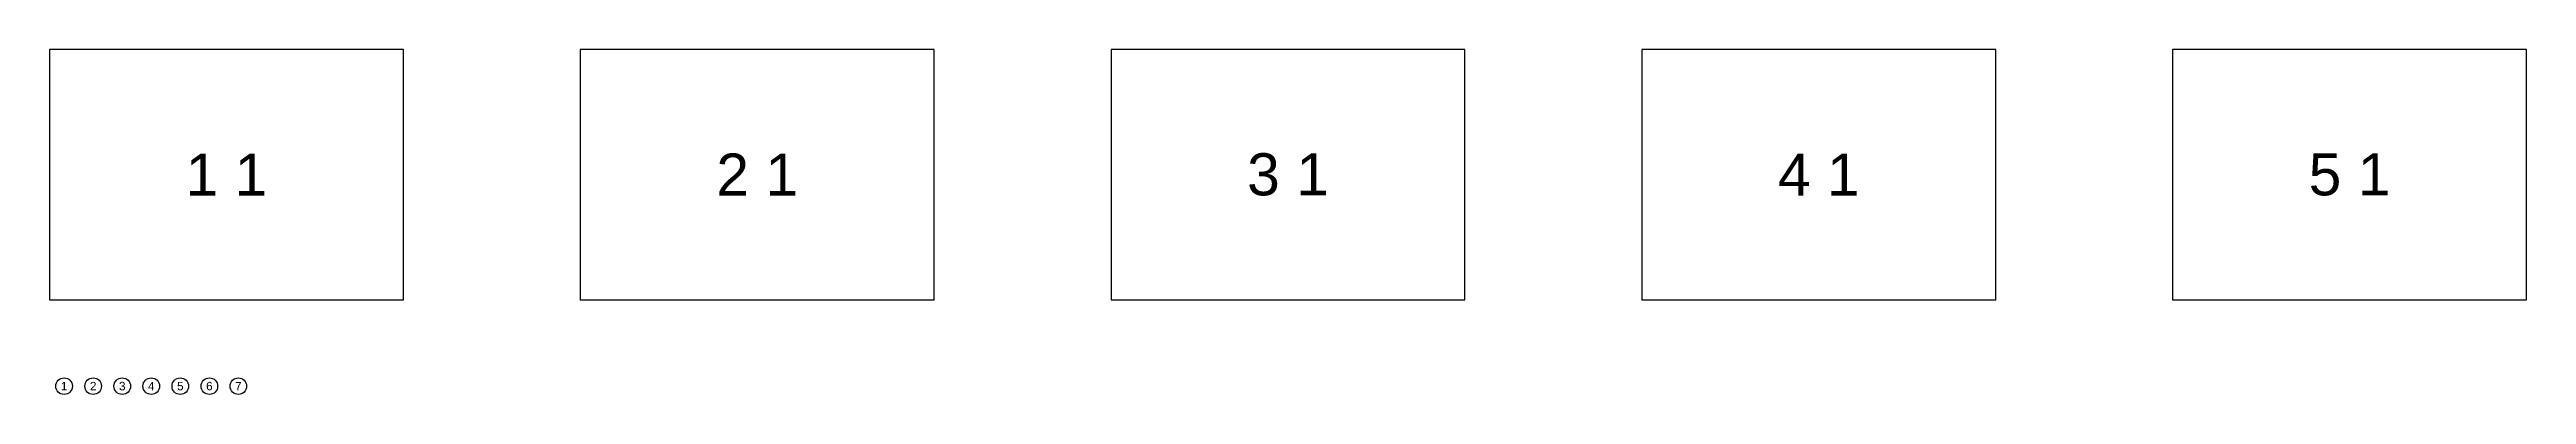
# Model space of a CAD drawing. Header units: inches. Extents: x -10 to 2930, y 11 to 421.
# The model-space entities are those that its viewports show. They can reach past a viewport. Long polylines and large blocks are cut down to what shows.
import ezdxf

# ---------------------------------------------------------------- set-up
doc = ezdxf.new("R2010")
doc.units = ezdxf.units.IN
doc.header["$MEASUREMENT"] = 0
doc.styles.get("Standard").update_dxf_attribs({"font": 'arial.ttf'})

msp = doc.modelspace()

# ---------------------------------------------------------------- linework, layer by layer
for points in [[(-9.9, 123.9), (410.1, 123.9), (410.1, 420.9), (-9.9, 420.9)], [(620.1, 123.9), (1040.1, 123.9), (1040.1, 420.9), (620.1, 420.9)], [(1250.1, 123.9), (1670.1, 123.9), (1670.1, 420.9), (1250.1, 420.9)], [(1880.1, 123.9), (2300.1, 123.9), (2300.1, 420.9), (1880.1, 420.9)], [(2510.1, 123.9), (2930.1, 123.9), (2930.1, 420.9), (2510.1, 420.9)]]:
    msp.add_lwpolyline(points, close=True)
for centre in [(7.4, 21.3), (41.9, 21.3), (76.4, 21.3), (110.8, 21.3), (145.3, 21.3), (179.8, 21.3), (214.2, 21.3)]:
    msp.add_circle(centre, 9.84)

# ---------------------------------------------------------------- texts
at = {"attachment_point": 5}
for s, insert, char_height, width in [('1 \\pxqc;1', (200.1, 272.4), 50, 420), ('2 \\pxqc;1', (830.1, 272.4), 50, 420), ('3 \\pxqc;1', (1460.1, 272.4), 50, 420), ('4 \\pxqc;1', (2090.1, 272.4), 50, 420), ('5 \\pxqc;1', (2720.1, 272.4), 50, 420), ('\\pxqc;1', (7.4, 21.3), 10, 12.908), ('\\pxqc;{\\fArial|b0|i0|c238|p34;2}', (41.9, 21.3), 10, 12.908), ('\\pxqc;{\\fArial|b0|i0|c238|p34;3}', (76.4, 21.3), 10, 12.908), ('\\pxqc;{\\fArial|b0|i0|c238|p34;4}', (110.8, 21.3), 10, 12.908), ('\\pxqc;{\\fArial|b0|i0|c238|p34;5}', (145.3, 21.3), 10, 12.908), ('\\pxqc;{\\fArial|b0|i0|c238|p34;6}', (179.8, 21.3), 10, 12.908), ('\\pxqc;{\\fArial|b0|i0|c238|p34;7}', (214.2, 21.3), 10, 12.908)]:
    msp.add_mtext(s, dxfattribs=dict(at, insert=insert, char_height=char_height, width=width))

doc.saveas('drawing.dxf')
